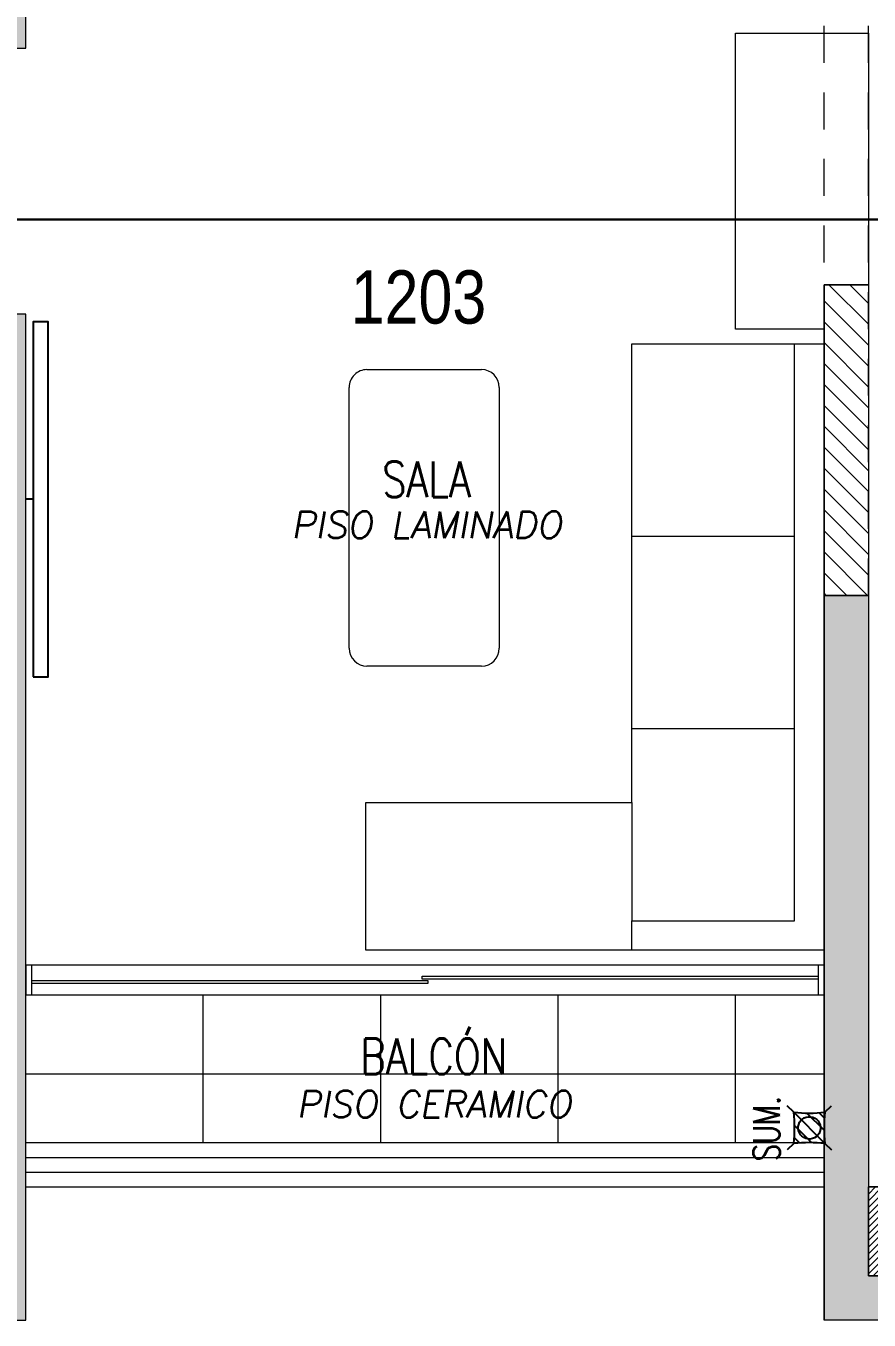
# Model space of a CAD drawing. Header units: millimetres. Extents: x -3 to 53, y -110 to 39.
# Drawn here: x 6 to 8.852, y -30.032 to -25.657 of the extents above; entities that cross this region are included whole.
import ezdxf
from ezdxf import colors
from ezdxf.entities.mleader import LeaderData, LeaderLine
from ezdxf.enums import TextEntityAlignment as Align
from ezdxf.math import Vec2, Vec3

# ---------------------------------------------------------------- set-up
doc = ezdxf.new("R2010")
doc.units = ezdxf.units.MM
doc.linetypes.add('HIDDEN2', pattern=[0.1875, 0.125, -0.0625])
for name, color, linetype in [('A-BARANDAS', 8, 'Continuous'), ('A-EST HATCH', 8, 'Continuous'), ('A-EST PLACAS', 8, 'Continuous'), ('A-EST VIGAS', 8, 'HIDDEN2'), ('A-HATCH', 8, 'Continuous'), ('A-MURO BAJO', 8, 'Continuous'), ('A-MURO_P14', 8, 'Continuous'), ('A-NUMERACIONDEP', 8, 'Continuous'), ('A-TEXTO-ACABADO PISO', 8, 'Continuous'), ('A-TEXTO-INDICACIONES', 8, 'Continuous'), ('DLP_MOBILIARIO', 8, 'Continuous'), ('DLP_MOBILIARIO FIJO', 8, 'Continuous'), ('DLP_TEXTO AMBIENTE', 8, 'Continuous')]:
    doc.layers.add(name, color=color, linetype=linetype)
doc.layers.add('A-MUROS', color=8, linetype='Continuous', lineweight=30)
doc.layers.add('MQ.CANALI DYA', color=3, linetype='LINEAPERPEN', lineweight=30)
doc.styles.add('R80', font='ARIALN.TTF', dxfattribs={"height": 2.03})
doc.styles.add('ROMANS', font='ROMANS.shx', dxfattribs={"oblique": 10})
doc.styles.get("Standard").update_dxf_attribs({"font": 'arial.ttf'})
doc.linetypes.add('LINEAPERPEN', pattern='A,0.75,-0.2,["I",Standard,S=0.12,R=0.09,X=0,Y=-0.06],-0.25', length=1.2)

# ---------------------------------------------------------------- blocks, each defined once
blk = doc.blocks.new('DETECTORES1 TORRE')
at = {"layer": 'MQ.CANALI DYA', "elevation": 0}
blk.add_lwpolyline([(-4.745, 1.6002), (-4.745, 1.6094, -0.414214), (-4.625, 1.7294), (0.5, 1.7294, 0.414214), (0.62, 1.8494), (0.62, 2.3753)], format="xyb", dxfattribs=at)
blk = doc.blocks.new('_Dot')
at = {"color": 0, "linetype": 'ByBlock', "lineweight": -2}
blk.add_line((-0.5, 0), (-1, 0), dxfattribs=at)
at = {"color": 0, "linetype": 'ByBlock', "const_width": 0.5}
blk.add_lwpolyline([(-0.25, 0, 1), (0.25, 0, 1)], format="xyb", close=True, dxfattribs=at)
blk = doc.blocks.new('EST.P10')
at = {"layer": 'A-EST HATCH', "lineweight": 0}
h = blk.add_hatch(color=8, dxfattribs=at)
h.dxf.hatch_style = 1
h.paths.add_polyline_path([(10.5, -2.74), (10.5, 3.325), (12.15, 3.325), (12.15, 3.525), (10.35, 3.525), (10.35, 2.65), (8.85, 2.65), (8.85, 3.15), (8.7, 3.15), (8.7, 2.45), (10.35, 2.45), (10.35, -2.74)])
h.paths.add_polyline_path([(31.6, 7.325), (30, 7.325), (30, 10.425), (31.2, 10.425), (31.2, 10.575), (29.85, 10.575), (29.85, 7.175), (31.6, 7.175)])
h.paths.add_polyline_path([(32.4, 10.575), (32.55, 10.575), (32.55, 7.175), (32.4, 7.175)])
h.paths.add_polyline_path([(37.9, 11.05), (38.2, 11.05), (38.2, 10.9), (38.05, 10.9), (38.05, 7.825), (37.9, 7.825)])
h.paths.add_polyline_path([(34.95, 10.425), (34.95, 7.325), (33.35, 7.325), (33.35, 7.175), (35.1, 7.175), (35.1, 10.575), (33.75, 10.575), (33.75, 10.425)])
h.paths.add_polyline_path([(44.2, 10.9), (44.8, 10.9), (44.8, 11.05), (44.05, 11.05), (44.05, 7.65), (45.2, 7.65), (45.2, 7.8), (44.2, 7.8)])
h.paths.add_polyline_path([(46, 11.05), (46, 7.65), (46.15, 7.65), (46.15, 11.05)])
h.paths.add_polyline_path([(46.95, 7.8), (48.55, 7.8), (48.55, 10.9), (47.35, 10.9), (47.35, 11.05), (48.7, 11.05), (48.7, 7.65), (46.95, 7.65)])
h.paths.add_polyline_path([(44.2, -2.65), (44.8, -2.65), (44.8, -2.8), (44.05, -2.8), (44.05, 0.6), (45.2, 0.6), (45.2, 0.45), (44.2, 0.45)])
h.paths.add_polyline_path([(46, -2.8), (46, 0.6), (46.15, 0.6), (46.15, -2.8)])
h.paths.add_polyline_path([(46.95, 0.45), (48.55, 0.45), (48.55, -2.65), (47.35, -2.65), (47.35, -2.8), (48.7, -2.8), (48.7, 0.6), (46.95, 0.6)])
h.paths.add_polyline_path([(41.35, -0.35), (41.2, -0.35), (41.2, -2.65), (41.05, -2.65), (41.05, -2.8), (41.35, -2.8)])
h.paths.add_polyline_path([(31.6, 0.925), (30, 0.925), (30, -2.175), (31.2, -2.175), (31.2, -2.325), (29.85, -2.325), (29.85, 1.075), (31.6, 1.075)])
h.paths.add_polyline_path([(32.4, -2.325), (32.55, -2.325), (32.55, 1.075), (32.4, 1.075)])
h.paths.add_polyline_path([(37.9, -2.8), (38.2, -2.8), (38.2, -2.65), (38.05, -2.65), (38.05, 0.425), (37.9, 0.425)])
h.paths.add_polyline_path([(34.95, -2.175), (34.95, 0.925), (33.35, 0.925), (33.35, 1.075), (35.1, 1.075), (35.1, -2.325), (33.75, -2.325), (33.75, -2.175)])
h.paths.add_polyline_path([(18.45, 7.325), (20.05, 7.325), (20.05, 10.425), (18.85, 10.425), (18.85, 10.575), (20.2, 10.575), (20.2, 7.175), (18.45, 7.175)])
h.paths.add_polyline_path([(17.65, 10.575), (17.5, 10.575), (17.5, 7.175), (17.65, 7.175)])
h.paths.add_polyline_path([(11.85, 11.05), (11.85, 10.9), (12, 10.9), (12, 7.825), (12.15, 7.825), (12.15, 11.05)])
h.paths.add_polyline_path([(22.45, 4.725), (13.05, 4.725), (13.05, 4.875), (16.6, 4.875), (16.6, 6.275), (16.8, 6.275), (16.8, 4.875), (19.7, 4.875), (19.7, 6.275), (19.85, 6.275), (19.85, 4.875), (22.25, 4.875), (22.25, 6.125), (20.6, 6.125), (20.6, 6.275), (22.875, 6.275), (22.875, 6.125), (22.45, 6.125)])
h.paths.add_polyline_path([(15.1, 10.425), (15.1, 7.325), (16.7, 7.325), (16.7, 7.175), (14.95, 7.175), (14.95, 10.575), (16.3, 10.575), (16.3, 10.425)])
h.paths.add_polyline_path([(10.35, 5.8), (8.7, 5.8), (8.7, 5.1), (8.85, 5.1), (8.85, 5.6), (10.35, 5.6), (10.35, 4.725), (12.15, 4.725), (12.15, 4.925), (10.5, 4.925), (10.5, 10.99), (10.35, 10.99)])
h.paths.add_polyline_path([(5.85, 10.9), (5.25, 10.9), (5.25, 11.05), (6, 11.05), (6, 7.65), (4.85, 7.65), (4.85, 7.8), (5.85, 7.8)])
h.paths.add_polyline_path([(4.05, 11.05), (4.05, 7.65), (3.9, 7.65), (3.9, 11.05)])
h.paths.add_polyline_path([(3.1, 7.8), (1.5, 7.8), (1.5, 10.9), (2.7, 10.9), (2.7, 11.05), (1.35, 11.05), (1.35, 7.65), (3.1, 7.65)])
h.paths.add_polyline_path([(4.05, -2.8), (4.05, 0.6), (3.9, 0.6), (3.9, -2.8)])
h.paths.add_polyline_path([(3.1, 0.45), (1.5, 0.45), (1.5, -2.65), (2.7, -2.65), (2.7, -2.8), (1.35, -2.8), (1.35, 0.6), (3.1, 0.6)])
h.paths.add_polyline_path([(8.7, -0.35), (8.85, -0.35), (8.85, -2.65), (9, -2.65), (9, -2.8), (8.7, -2.8)])
h.paths.add_polyline_path([(18.45, 0.925), (20.05, 0.925), (20.05, -2.175), (18.85, -2.175), (18.85, -2.325), (20.2, -2.325), (20.2, 1.075), (18.45, 1.075)])
h.paths.add_polyline_path([(17.65, -2.325), (17.5, -2.325), (17.5, 1.075), (17.65, 1.075)])
h.paths.add_polyline_path([(12.15, -2.8), (11.85, -2.8), (11.85, -2.65), (12, -2.65), (12, 0.425), (12.15, 0.425)])
h.paths.add_polyline_path([(15.1, -2.175), (15.1, 0.925), (16.7, 0.925), (16.7, 1.075), (14.95, 1.075), (14.95, -2.325), (16.3, -2.325), (16.3, -2.175)])
h.paths.add_polyline_path([(39.7, 3.525), (37.9, 3.525), (37.9, 3.375), (39.55, 3.375), (39.55, -2.74), (39.7, -2.74), (39.7, 2.5), (41.35, 2.5), (41.35, 3.15), (41.2, 3.15), (41.2, 2.65), (39.7, 2.65)])
h.paths.add_polyline_path([(6, -2.8), (6, 0.6), (4.85, 0.6), (4.85, 0.45), (5.85, 0.45), (5.85, -2.65), (5.25, -2.65), (5.25, -2.8)])
h.paths.add_polyline_path([(3.0968, 5.55), (2.95, 5.55), (2.95, 6.75), (5.1, 6.75), (5.1, 6.6), (4.65, 6.6), (4.65, 5), (4.45, 5), (4.45, 6.6), (3.1, 6.6), (3.1, 5.55)], flags=17)
h.paths.add_polyline_path([(3.0968, 2.7), (2.95, 2.7), (2.95, 1.5), (5.1, 1.5), (5.1, 1.65), (4.65, 1.65), (4.65, 3.25), (4.45, 3.25), (4.45, 1.65), (3.1, 1.65), (3.1, 2.7)], flags=17)
h.paths.add_polyline_path([(8.8501, 4.2), (6, 4.2), (6, 6.75), (5.85, 6.75), (5.85, 4.2), (3.1, 4.2), (3.1, 4.8), (2.95, 4.8), (2.95, 4.2), (0.15, 4.2), (0.15, 8.25), (0, 8.25), (0, 0), (0.15, 0), (0.15, 4.05), (2.95, 4.05), (2.95, 3.45), (3.1, 3.45), (3.1, 4.05), (5.85, 4.05), (5.85, 1.5), (6, 1.5), (6, 4.05), (8.8501, 4.05)])
h.paths.add_polyline_path([(8.7, 11.05), (8.7, 8.6), (8.85, 8.6), (8.85, 10.9), (9, 10.9), (9, 11.05)])
h.paths.add_polyline_path([(22.9, 4.725), (25, 4.725), (25, 4.875), (23.05, 4.875), (23.05, 8.575), (25, 8.575), (25, 8.725), (23.05, 8.725), (23.05, 10.575), (22.2, 10.575), (22.2, 10.425), (22.9, 10.425)])
h.paths.add_polyline_path([(39.7, 10.99), (39.7, 5.75), (41.35, 5.75), (41.35, 5.1), (41.2, 5.1), (41.2, 5.6), (39.7, 5.6), (39.7, 4.725), (37.9, 4.725), (37.9, 4.875), (39.55, 4.875), (39.55, 10.99)])
h.paths.add_polyline_path([(47.1, 4.2), (49.9, 4.2), (49.9, 8.25), (50.05, 8.25), (50.05, 0), (49.9, 0), (49.9, 4.05), (47.1, 4.05), (47.1, 3.45), (46.95, 3.45), (46.95, 4.05), (44.2, 4.05), (44.2, 1.5), (44.05, 1.5), (44.05, 4.05), (41.1999, 4.05), (41.1999, 4.2), (44.05, 4.2), (44.05, 6.75), (44.2, 6.75), (44.2, 4.2), (46.95, 4.2), (46.95, 4.8), (47.1, 4.8)])
h.paths.add_polyline_path([(41.35, 11.05), (41.05, 11.05), (41.05, 10.9), (41.2, 10.9), (41.2, 8.6), (41.35, 8.6)])
h.paths.add_polyline_path([(46.9532, 5.55), (47.1, 5.55), (47.1, 6.75), (44.95, 6.75), (44.95, 6.6), (45.4, 6.6), (45.4, 5), (45.6, 5), (45.6, 6.6), (46.95, 6.6), (46.95, 5.55)], flags=17)
h.paths.add_polyline_path([(46.9532, 2.7), (47.1, 2.7), (47.1, 1.5), (44.95, 1.5), (44.95, 1.65), (45.4, 1.65), (45.4, 3.25), (45.6, 3.25), (45.6, 1.65), (46.95, 1.65), (46.95, 2.7)], flags=17)
h.paths.add_polyline_path([(26.7, 4.725), (26.85, 4.725), (26.85, 8.725), (26.7, 8.725)])
h.paths.add_polyline_path([(27.15, 10.425), (27.85, 10.425), (27.85, 10.575), (27, 10.575), (27, 4.725), (27.15, 4.725)])
h.paths.add_polyline_path([(27.6, 6.125), (27.6, 4.725), (37, 4.725), (37, 4.875), (33.45, 4.875), (33.45, 6.275), (33.25, 6.275), (33.25, 4.875), (30.35, 4.875), (30.35, 6.275), (30.2, 6.275), (30.2, 4.875), (27.8, 4.875), (27.8, 6.125), (29.45, 6.125), (29.45, 6.275), (27.175, 6.275), (27.175, 6.125)])
h.paths.add_polyline_path([(21.05, 1.975), (21.05, 2.125), (22.85, 2.125), (22.85, 3.375), (20.3, 3.375), (20.3, 1.975), (20.15, 1.975), (20.15, 3.375), (16.8, 3.375), (16.8, 1.975), (16.6, 1.975), (16.6, 3.375), (13.05, 3.375), (13.05, 3.525), (23.05, 3.525), (23.05, 1.975)])
h.paths.add_polyline_path([(23.05, 1.95), (23.05, -1.775), (26.7, -1.775), (26.7, 0.875), (24.35, 0.875), (24.35, 1.425), (24.05, 1.425), (24.05, 1.575), (24.5, 1.575), (24.5, 1.025), (26.7, 1.025), (26.7, 3.375), (24.05, 3.375), (24.05, 3.525), (26.85, 3.525), (26.85, -1.925), (23.05, -1.925), (23.05, -2.325), (22.2, -2.325), (22.2, -2.175), (22.9, -2.175), (22.9, 1.95)])
h.paths.add_polyline_path([(29, 1.975), (29, 2.125), (27.2, 2.125), (27.2, 3.375), (29.75, 3.375), (29.75, 1.975), (29.9, 1.975), (29.9, 3.375), (33.25, 3.375), (33.25, 1.975), (33.45, 1.975), (33.45, 3.375), (37, 3.375), (37, 3.525), (27, 3.525), (27, 1.975)])
h.paths.add_polyline_path([(27, 1.95), (27, -2.325), (27.85, -2.325), (27.85, -2.175), (27.15, -2.175), (27.15, 1.95)])
at = {"layer": 'A-EST PLACAS', "color": 8, "lineweight": 0}
for points in [[(8.8501, 4.2), (6, 4.2), (6, 6.75), (5.85, 6.75), (5.85, 4.2), (3.1, 4.2), (3.1, 4.8), (2.95, 4.8), (2.95, 4.2), (0.15, 4.2), (0.15, 8.25), (0, 8.25), (0, 0), (0.15, 0), (0.15, 4.05), (2.95, 4.05), (2.95, 3.45), (3.1, 3.45), (3.1, 4.05), (5.85, 4.05), (5.85, 1.5), (6, 1.5), (6, 4.05), (8.8501, 4.05)], [(6, -2.8), (6, 0.6), (4.85, 0.6), (4.85, 0.45), (5.85, 0.45), (5.85, -2.65), (5.25, -2.65), (5.25, -2.8)], [(8.7, -0.35), (8.85, -0.35), (8.85, -2.65), (9, -2.65), (9, -2.8), (8.7, -2.8)]]:
    blk.add_lwpolyline(points, close=True, dxfattribs=at)
at = {"layer": 'A-EST VIGAS', "color": 8, "lineweight": 0}
for p, q in [((8.7, -0.35), (8.7, 2.45)), ((8.85, -0.35), (8.85, 2.45)), ((6, -2.35), (8.7, -2.35))]:
    blk.add_line(p, q, dxfattribs=at)
blk = doc.blocks.new('MESA CENTRO')
at = {"color": 8, "lineweight": 0}
for p, q in [((-0.1937, 0), (0.1937, 0)), ((-0.2537, -0.9421), (-0.2537, -0.06)), ((0.2537, -0.06), (0.2537, -0.9421)), ((0.1937, -1.0021), (-0.1937, -1.0021))]:
    blk.add_line(p, q, dxfattribs=at)
for centre, start, end in [((-0.1937, -0.06), 90, 180), ((0.1937, -0.06), 0, 90), ((-0.1937, -0.9421), 180, 270), ((0.1937, -0.9421), 270, 0)]:
    blk.add_arc(centre, 0.06, start, end, dxfattribs=at)
blk = doc.blocks.new('SOFA SEC')
at = {"color": 8, "lineweight": 0}
for p, q in [((0, 0.65), (0.1, 0.65)), ((0.1, 0.65), (0.1, 0.1)), ((0.5, 0.65), (0.1, 0.65)), ((0.75, 0.65), (0.75, 0.1)), ((1.4, 0.65), (1.4, 0.1)), ((0.1, 0.1), (2.05, 0.1))]:
    blk.add_line(p, q, dxfattribs=at)
blk.add_lwpolyline([(0.5, 1.55), (0.5, 0.65), (2.05, 0.65), (2.05, 0), (0, 0), (0, 1.55)], close=True, dxfattribs=at)
blk = doc.blocks.new('A$C67C01FD6')
blk.add_line((0.025, 0), (0, 0))
blk.add_lwpolyline([(0.025, 0.6), (0.075, 0.6), (0.075, -0.6), (0.025, -0.6), (0.025, 0.6)])
blk = doc.blocks.new('DPTO 65')
at = {"layer": 'A-HATCH', "lineweight": 0}
h = blk.add_hatch(dxfattribs=at)
h.set_pattern_fill('ANSI31', color=8, scale=0.005)
h.set_pattern_definition([(45, (-50.050001, -4.05), (-0.01122532, 0.01122532), [])])
h.paths.add_polyline_path([(-8.85, 6.55), (-9, 6.55), (-9, 6.85), (-8.85, 6.85)])
h = blk.add_hatch(dxfattribs=at)
h.set_pattern_fill('_USER', color=8, scale=0.6, double=1, pattern_type=0)
h.set_pattern_definition([(0, (-6, 6.4), (0, 0.6), []), (90, (-6, 6.4), (-0.6, 4e-17), [])])
h.paths.add_polyline_path([(-8.7, 6.4), (-6, 6.4), (-6, 5.9), (-8.7, 5.9)])
at = {"layer": 'A-BARANDAS', "color": 8, "lineweight": 0, "elevation": 0}
for points in [[(-6, 6.5), (-8.7, 6.5)], [(-6, 6.45), (-8.7, 6.45)]]:
    blk.add_lwpolyline(points, dxfattribs=at)
at = {"layer": 'A-HATCH', "color": 8, "lineweight": 0}
blk.add_lwpolyline([(-8.85, 6.55), (-9, 6.55), (-9, 6.85), (-8.85, 6.85)], close=True, dxfattribs=at)
at = {"layer": 'A-MURO BAJO', "color": 8, "lineweight": 0}
for p, q in [((-6.02, 5.9, 0), (-8.68, 5.9, 0)), ((-8.68, 5.8, 0), (-6.02, 5.8, 0)), ((-8.7, 3.65), (-8.4, 3.65)), ((-8.4, 3.65), (-8.4, 2.65)), ((-8.85, 2.65), (-8.85, 3.5)), ((-8.4, 2.65), (-8.85, 2.65))]:
    blk.add_line(p, q, dxfattribs=at)
at = {"layer": 'A-MURO BAJO', "color": 8, "lineweight": 0, "elevation": 0}
for points in [[(-6, 6.55), (-8.7, 6.55)], [(-6, 6.4), (-8.7, 6.4)]]:
    blk.add_lwpolyline(points, dxfattribs=at)
at = {"layer": 'A-MUROS', "color": 8, "lineweight": 0}
for p, q in [((-9, 7), (-8.7, 7)), ((-8.7, 3.5), (-8.7, 7)), ((-9, 6.55), (-8.85, 6.55)), ((-8.85, 3.5), (-8.85, 6.55)), ((-8.85, 3.5), (-8.7, 3.5))]:
    blk.add_line(p, q, dxfattribs=at)
at = {"layer": 'DLP_MOBILIARIO FIJO', "color": 8, "lineweight": 0, "elevation": 0}
for points in [[(-8.7, 5.8), (-8.68, 5.8), (-8.68, 5.9), (-8.7, 5.9)], [(-7.36, 5.8625), (-6.02, 5.8625), (-6.02, 5.8525), (-7.36, 5.8525)], [(-6.02, 5.8), (-6, 5.8), (-6, 5.9), (-6.02, 5.9)], [(-7.34, 5.8375), (-8.68, 5.8375), (-8.68, 5.8475), (-7.34, 5.8475)]]:
    blk.add_lwpolyline(points, close=True, dxfattribs=at)
at = {"layer": 'DLP_MOBILIARIO', "color": 8, "lineweight": 0}
for name, p, rotation in [('SOFA SEC', (-8.7, 5.75, 0), 269.9995671478981), ('MESA CENTRO', (-7.3473, 4.7891, 0), 359.9999774208881)]:
    blk.add_blockref(name, p, dxfattribs=dict(at, rotation=rotation))
at = {"layer": 'DLP_MOBILIARIO', "color": 8, "lineweight": 0, "xscale": -1}
blk.add_blockref('A$C67C01FD6', (-6, 4.225, 0), dxfattribs=at)
blk = doc.blocks.new('*U255')
at = {"color": 8}
for p, q in [((-0.0526, 0.0526), (-0.0746, 0.0746)), ((-0.0526, -0.0526), (0.0526, 0.0526)), ((-0.051, 0.0331), (-0.0331, 0.051)), ((-0.0501, -0.008), (0.008, 0.05)), ((0.0526, 0.0526), (0.0746, 0.0746)), ((-0.008, -0.05), (0.0501, 0.008)), ((0.0331, -0.051), (0.051, -0.0331)), ((-0.0526, -0.0526), (-0.0746, -0.0746)), ((0.0526, -0.0526), (0.0746, -0.0746))]:
    blk.add_line(p, q, dxfattribs=at)
for centre, major_axis, start_param, end_param in [((0, 0.5882), (0.1673, 0.5115), 3.359812, 3.55544), ((-0.5912, 0), (-0.5144, 0.1682), 3.360366, 3.554886), ((0.5912, 0), (-0.5144, 0.1682), 0.218773, 0.413293), ((0, 0), (0.0118, 0.036), 5.813820330443059, 12.09700563762265), ((0, -0.5882), (-0.5115, 0.1673), -1.352577, -1.156949)]:
    blk.add_ellipse(centre, major_axis=major_axis, ratio=1, start_param=start_param, end_param=end_param, dxfattribs=at)
at = {"layer": 'A-TEXTO-INDICACIONES', "color": 8, "style": 'ROMANS', "width": 0.75}
blk.add_text('SUM.', height=0.09, dxfattribs=at).set_placement((-0.1125, 0.1003))
blk = doc.blocks.new('IISS P10')
at = {"ltscale": 0.05, "rotation": 90}
blk.add_blockref('*U255', (7.3, -13.2001, 0), dxfattribs=at)
blk = doc.blocks.new('TEXTO AMBIENTES P10')
at = {"layer": 'A-TEXTO-ACABADO PISO', "color": 8, "lineweight": 0, "insert": (6.0052, -11.1169, 0), "char_height": 0.09, "attachment_point": 2, "rotation": 0, "style": 'ROMANS'}
blk.add_mtext_dynamic_manual_height_columns('PISO LAMINADO', width=1.034523, gutter_width=12.5, heights=[0], dxfattribs=at)
at = {"layer": 'A-TEXTO-ACABADO PISO', "color": 8, "lineweight": 0, "insert": (6.0303, -13.0754), "char_height": 0.09, "attachment_point": 2, "style": 'ROMANS'}
blk.add_mtext_dynamic_manual_height_columns('PISO CERAMICO', width=1.20225, gutter_width=12.5, heights=[0], dxfattribs=at)
at = {"layer": 'DLP_TEXTO AMBIENTE', "color": 8, "lineweight": 0, "style": 'ROMANS', "width": 0.8}
for s, p in [('SALA', (6.0051, -11.068, 0)), ('BALCÓN', (6.03, -13.0186, 0))]:
    blk.add_text(s, height=0.12, dxfattribs=at).set_placement(p, align=Align.CENTER)
blk = doc.blocks.new('arq.')
at = {"layer": 'A-EST PLACAS', "color": 8}
blk.add_blockref('EST.P10', (101.2127, -25.3388), dxfattribs=at)
at = {"layer": 'A-NUMERACIONDEP', "color": 8, "lineweight": 0}
ml = blk.add_multileader_mtext('Standard', dxfattribs=at)
ml.set_content('1203', color=8, style='R80')
ml.set_leader_properties(color=256)
ml.set_arrow_properties(name='DOT')
ml.build(insert=Vec2(0, 0))
ml.multileader.update_dxf_attribs({"leader_type": 0, "has_text_frame": 1, "text_left_attachment_type": 2, "text_right_attachment_type": 2, "dogleg_length": 0.36, "arrow_head_size": 0.06, "scale": 0.06})
ctx = ml.context
ctx.base_point, ctx.scale, ctx.char_height, ctx.arrow_head_size, ctx.landing_gap_size, ctx.plane_origin = Vec3(108.267, -24.6821), 0.06, 0.18, 0.06, 0.06, Vec3(106.4508, -24.6865)
ctx.left_attachment, ctx.right_attachment, ctx.text_align_type = 2, 2, 1
notes = []
notes.append((ctx, [(0, (1, 1, 0), (108.9056, -24.6821), (-1, 0), 0.0917, [(0, [(108.5921, -24.3332)], 0, [])])]))
ctx.mtext.insert, ctx.mtext.width, ctx.mtext.alignment, ctx.mtext.flow_direction = Vec3(108.5405, -24.5902), 2.023893, 2, 5
for ctx, leaders in notes:
    for number, flags, end, landing, length, lines in leaders:
        leader = LeaderData()
        leader.index, (leader.has_last_leader_line, leader.has_dogleg_vector, leader.attachment_direction) = number, flags
        leader.last_leader_point, leader.dogleg_vector, leader.dogleg_length = Vec3(end), Vec3(landing), length
        for number, points, colour, breaks in lines:
            line = LeaderLine()
            line.index, line.vertices, line.color, line.breaks = number, Vec3.list(points), colors.encode_raw_color(colour), breaks
            leader.lines.append(line)
        ctx.leaders.append(leader)
at = {"color": 8, "rotation": 180}
blk.add_blockref('DPTO 65', (101.2127, -21.1388), dxfattribs=at)
at = {"layer": 'A-MURO_P14', "lineweight": 0}
h = blk.add_hatch(dxfattribs=at)
h.set_pattern_fill('_USER', color=8, scale=0.05, angle=135, pattern_type=0)
h.set_pattern_definition([(135, (124.262695, 29.536167), (-0.03535534, -0.03535534), [])])
h.paths.add_polyline_path([(109.9127, -24.6389), (110.0627, -24.6389), (110.0627, -25.6889), (109.9127, -25.6889)])
h.paths.add_polyline_path([(113.2127, -22.0138), (113.3627, -22.0138), (113.3627, -22.7638), (113.2127, -22.7638)])
h.paths.add_polyline_path([(113.2127, -19.6638), (113.3627, -19.6638), (113.3627, -20.4138), (113.2127, -20.4138)])
h.paths.add_polyline_path([(109.9127, -16.7388), (110.0627, -16.7388), (110.0627, -17.7888), (109.9127, -17.7888)])
h.paths.add_polyline_path([(126.5327, -23.9138), (126.6827, -23.9138), (126.6827, -24.3138), (126.5327, -24.3138)])
h.paths.add_polyline_path([(125.7127, -23.7638), (127.9127, -23.7638), (127.9127, -23.9138), (125.7127, -23.9138)])
h.paths.add_polyline_path([(126.0627, -19.9138), (126.2127, -19.9138), (126.2127, -20.4638), (126.0627, -20.4638)])
h.paths.add_polyline_path([(126.0627, -18.2138), (126.2127, -18.2138), (126.2127, -19.0138), (126.0627, -19.0138)])
h.paths.add_polyline_path([(126.0627, -16.7638), (126.2127, -16.7638), (126.2127, -17.3138), (126.0627, -17.3138)])
at = {"layer": 'A-MURO_P14', "color": 8, "lineweight": 0}
blk.add_lwpolyline([(109.9127, -24.6389), (110.0627, -24.6389), (110.0627, -25.6889), (109.9127, -25.6889)], close=True, dxfattribs=at)
at = {"color": 8}
blk.add_blockref('IISS P10', (102.5627, -14.2888), dxfattribs=at)
at = {"layer": 'DLP_TEXTO AMBIENTE', "color": 8}
blk.add_blockref('TEXTO AMBIENTES P10', (102.5627, -14.2888), dxfattribs=at)

msp = doc.modelspace()

# ---------------------------------------------------------------- block references
at = {"color": 7}
msp.add_blockref('arq.', (-101.2125, -1.8936), dxfattribs=at)

# ---------------------------------------------------------------- next in the draw order: block references
at = {"layer": 'MQ.CANALI DYA', "xscale": -1, "rotation": 180}
msp.add_blockref('DETECTORES1 TORRE', (8.851, -24.5824, 0), dxfattribs=at)

doc.saveas('drawing.dxf')
